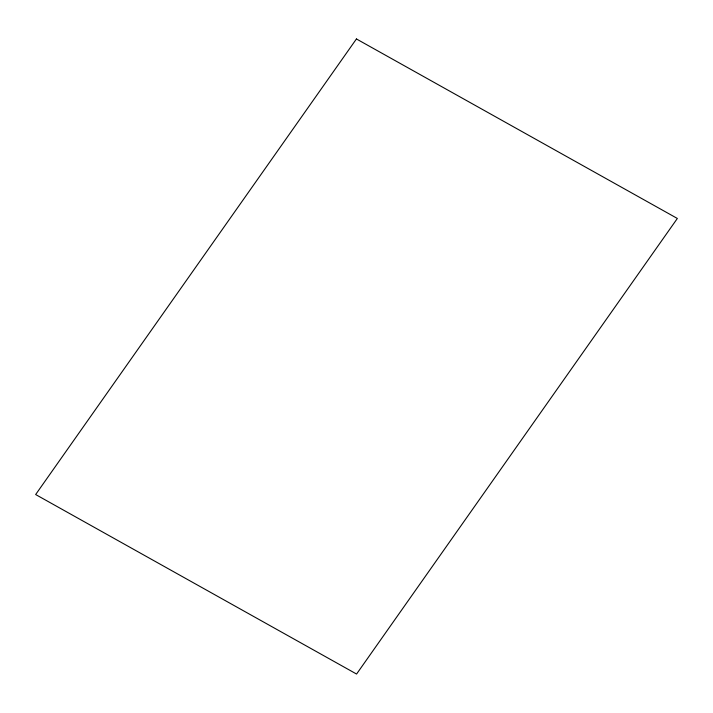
<?xml version="1.0" encoding="UTF-8"?>
<svg xmlns="http://www.w3.org/2000/svg" width="713" height="713" viewBox="0 0 713 713"><rect width="100%" height="100%" fill="white"/><g stroke="black" fill="none" stroke-linecap="round" stroke-linejoin="round"><path stroke-width="1.07" d="M356.429 38.957L35.65 494.537L356.571 674.043L677.35 218.463L356.429 38.957"/></g></svg>
